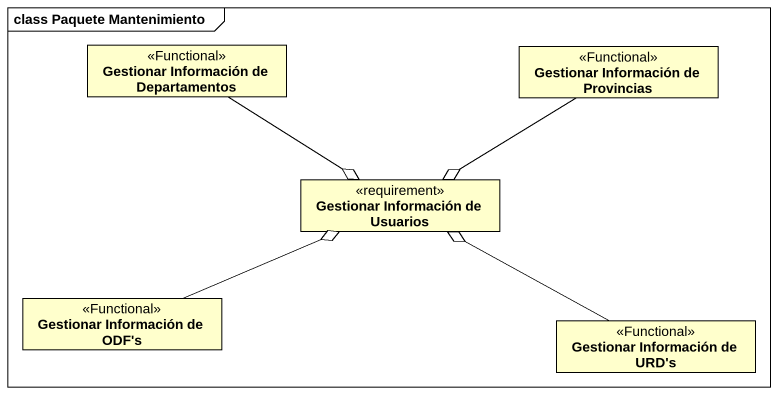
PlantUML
@startuml
mainframe class Paquete Mantenimiento
hide circle
hide empty members
class "Gestionar Información de Departamentos" as Gestionar_Información_de <<Functional>>
class "Gestionar Información de Provincias" as Gestionar_Información_de_2 <<Functional>>
class "Gestionar Información de Usuarios" as Gestionar_Información_de_3 <<requirement>>
class "Gestionar Información de ODF's" as Gestionar_Información_de_4 <<Functional>>
class "Gestionar Información de URD's" as Gestionar_Información_de_5 <<Functional>>
Gestionar_Información_de --o Gestionar_Información_de_3
Gestionar_Información_de_2 --o Gestionar_Información_de_3
Gestionar_Información_de_4 -right-o Gestionar_Información_de_3
Gestionar_Información_de_5 -left-o Gestionar_Información_de_3
@enduml
